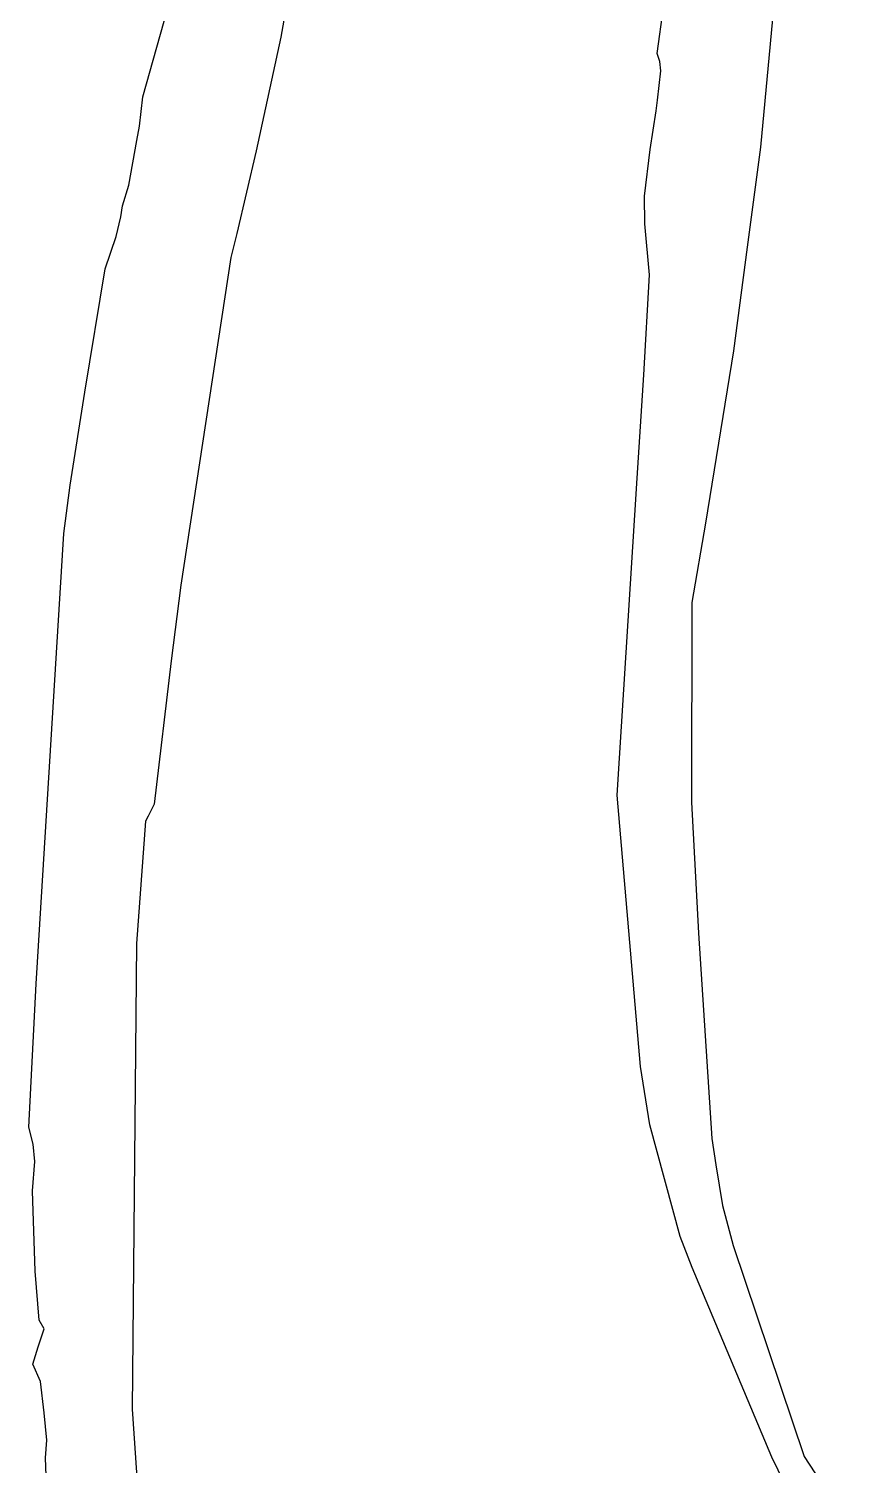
# Model space of a CAD drawing. Extents: x 0 to 208, y 1 to 205.
# Drawn here: x 197.752 to 198.998, y 190.768 to 192.923 of the extents above; entities that cross this region are included whole.
import ezdxf

# ---------------------------------------------------------------- set-up
doc = ezdxf.new("R2010")
doc.units = 0

msp = doc.modelspace()

# ---------------------------------------------------------------- linework, layer by layer
at = {"layer": 'test'}
for p, q in [((198.879287, 193.076155), (198.848465, 192.745236)), ((198.150649, 193.029576), (198.12968, 192.91065)), ((197.922613, 192.820709), (197.968277, 192.983012)), ((198.693562, 192.885806), (198.703073, 192.954719)), ((198.12968, 192.91065), (198.092313, 192.740021)), ((198.697739, 192.874122), (198.693562, 192.885806)), ((198.698868, 192.859926), (198.697739, 192.874122)), ((198.693788, 192.816018), (198.698868, 192.859926)), ((197.917787, 192.776759), (197.922613, 192.820709)), ((198.691812, 192.799875), (198.693788, 192.816018)), ((198.683233, 192.741709), (198.691812, 192.799875)), ((197.913864, 192.755508), (197.917787, 192.776759)), ((197.901701, 192.688322), (197.913864, 192.755508)), ((198.092313, 192.740021), (198.063304, 192.615925)), ((198.674597, 192.671777), (198.683233, 192.741709)), ((198.848465, 192.745236), (198.828541, 192.595286)), ((197.891992, 192.657311), (197.901701, 192.688322)), ((197.889452, 192.640716), (197.891992, 192.657311)), ((198.675161, 192.630412), (198.674597, 192.671777)), ((197.882651, 192.611247), (197.889452, 192.640716)), ((197.865943, 192.563184), (197.882651, 192.611247)), ((198.063304, 192.615925), (198.054555, 192.579728)), ((198.681991, 192.554009), (198.675161, 192.630412)), ((198.828541, 192.595286), (198.808079, 192.440163)), ((198.054555, 192.579728), (197.979563, 192.088518)), ((197.835632, 192.378055), (197.865943, 192.563184)), ((198.673778, 192.404059), (198.681991, 192.554009)), ((198.808079, 192.440163), (198.766215, 192.181634)), ((198.663562, 192.248941), (198.673778, 192.404059)), ((197.81376, 192.238451), (197.835632, 192.378055)), ((198.633604, 191.773239), (198.663562, 192.248941)), ((197.80408, 192.166062), (197.81376, 192.238451)), ((198.766215, 192.181634), (198.745415, 192.062711)), ((197.762935, 191.490307), (197.80408, 192.166062)), ((197.979563, 192.088518), (197.964944, 191.974763)), ((198.745415, 192.062711), (198.745133, 191.762808)), ((197.964944, 191.974763), (197.939826, 191.760181)), ((198.66854, 191.366681), (198.633604, 191.773239)), ((197.939826, 191.760181), (197.930626, 191.74209)), ((198.745133, 191.762808), (198.755688, 191.566328)), ((197.926392, 191.734329), (197.912987, 191.550772)), ((197.930626, 191.74209), (197.926392, 191.734329)), ((198.755688, 191.566328), (198.775359, 191.258559)), ((197.912987, 191.550772), (197.906834, 190.852733)), ((197.751646, 191.275271), (197.762935, 191.490307)), ((198.682652, 191.278777), (198.66854, 191.366681)), ((197.758448, 191.249955), (197.751646, 191.275271)), ((198.727962, 191.111394), (198.682652, 191.278777)), ((198.775359, 191.258559), (198.781285, 191.218839)), ((197.760705, 191.223765), (197.758448, 191.249955)), ((197.757065, 191.180252), (197.760705, 191.223765)), ((198.781285, 191.218839), (198.791586, 191.157984)), ((197.761242, 191.05954), (197.757065, 191.180252)), ((198.791586, 191.157984), (198.80756, 191.097851)), ((198.746053, 191.064862), (198.727962, 191.111394)), ((198.80756, 191.097851), (198.913932, 190.781675)), ((197.767422, 190.986151), (197.761242, 191.05954)), ((198.865478, 190.780473), (198.746053, 191.064862)), ((197.76556, 190.945793), (197.774901, 190.973225)), ((197.774901, 190.973225), (197.767422, 190.986151)), ((197.757798, 190.919942), (197.76556, 190.945793)), ((197.769228, 190.89409), (197.757798, 190.919942)), ((197.774901, 190.847267), (197.769228, 190.89409)), ((197.77857, 190.806254), (197.774901, 190.847267)), ((197.906834, 190.852733), (197.918518, 190.674064)), ((197.776594, 190.779584), (197.77857, 190.806254)), ((197.778006, 190.739272), (197.776594, 190.779584)), ((198.949422, 190.607835), (198.865478, 190.780473)), ((198.913932, 190.781675), (198.997904, 190.652409))]:
    msp.add_line(p, q, dxfattribs=at)

doc.saveas('drawing.dxf')
